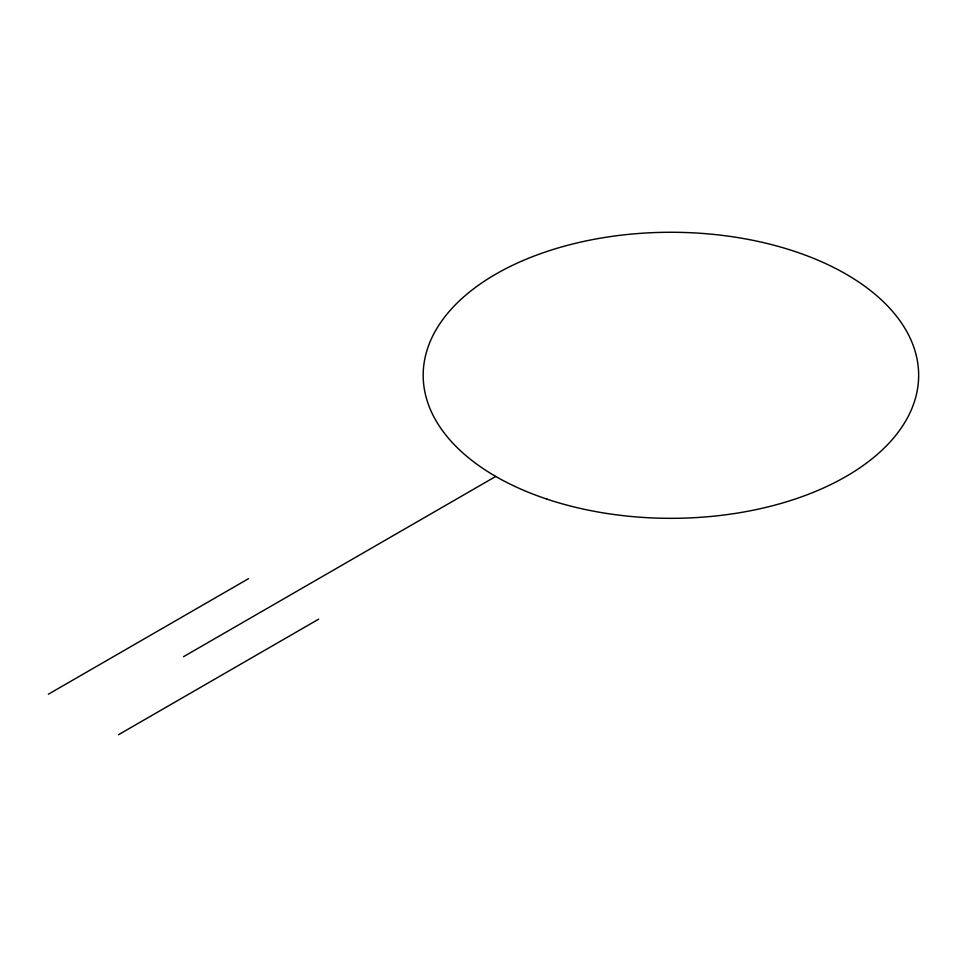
<?xml version="1.0" encoding="UTF-8"?>
<svg xmlns="http://www.w3.org/2000/svg" width="967" height="967" viewBox="0 0 967 967"><rect width="100%" height="100%" fill="white"/><g stroke="black" fill="none" stroke-linecap="round" stroke-linejoin="round"><path stroke-width="1.45" d="M48.35 694.233L248.555 578.653M183.525 656.69L495.733 476.441M118.494 734.727L318.699 619.146M547.044 499.165A247.733 143.031 0 0 0 918.65 375.305A247.733 143.031 0 0 0 547.044 251.432A247.733 143.031 0 0 0 547.044 499.165"/></g></svg>
